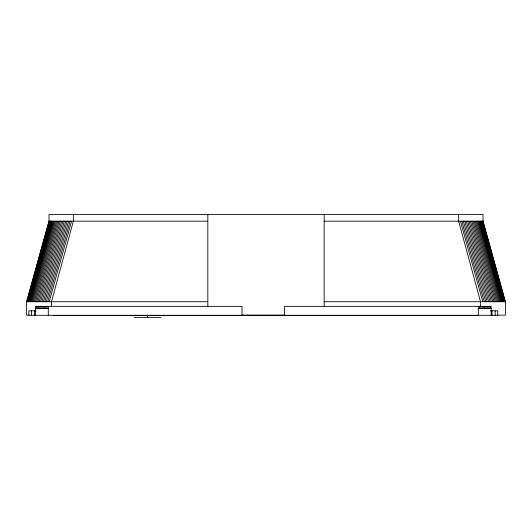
<?xml version="1.0" encoding="UTF-8"?>
<svg xmlns="http://www.w3.org/2000/svg" width="532" height="532" viewBox="0 0 532 532"><rect width="100%" height="100%" fill="white"/><g stroke="black" fill="none" stroke-linecap="round" stroke-linejoin="round"><path stroke-width="0.8" d="M31.441 315.296L31.441 310.821M34.533 315.296L34.533 310.821M35.464 315.296L35.458 306.346L242.013 306.346L242.02 315.296M478.301 315.296L478.301 306.346M479.571 308.587L479.578 306.346M480.842 308.587L480.842 306.346M482.098 308.587L482.098 306.346M483.335 308.587L483.342 306.346M484.552 308.587L484.559 306.346M485.749 308.587L485.756 306.346M486.906 308.587L486.913 306.346M488.03 308.587L488.037 306.346M489.114 308.587L489.121 306.346M490.152 308.587L490.152 306.346M491.136 315.296L491.136 306.346L284.58 306.346L284.58 315.296M29.007 315.15L26.6 315.15L26.6 301.724L48.977 221.179L48.977 214.463L483.023 214.463L483.023 221.179L505.4 301.724L505.4 315.15L497.573 315.15M26.78 301.724L49.157 221.179M27.032 301.724L49.403 221.179M27.365 301.724L49.742 221.179M27.797 301.724L50.174 221.179M28.322 301.724L50.7 221.179M28.934 301.724L51.311 221.179M29.632 301.724L52.01 221.179M30.417 301.724L52.794 221.179M31.282 301.724L53.659 221.179M32.226 301.724L54.596 221.179M33.237 301.724L55.614 221.179M34.321 301.724L56.698 221.179M35.464 301.724L57.842 221.179M36.675 301.724L59.045 221.179M37.932 301.724L60.302 221.179M39.235 301.724L61.612 221.179M40.585 301.724L62.962 221.179M41.975 301.724L64.345 221.179M43.391 301.724L65.762 221.179M44.834 301.724L67.205 221.179M46.291 301.724L68.668 221.179M47.767 301.724L70.138 221.179M49.21 301.724L71.581 221.179M48.977 221.179L207.826 221.179M324.174 221.179L483.023 221.179M26.6 301.724L207.826 301.724M324.174 301.724L505.4 301.724M35.464 308.587L48.299 308.587L48.299 315.296M478.301 308.587L491.129 308.587M36.203 310.821L28.834 310.821L28.834 315.296L497.766 315.296L497.759 310.821L490.391 310.821M241.455 315.15L285.112 315.15M53.892 315.443L478.108 315.443M134.071 317.538L160.917 317.538M482.843 221.179L505.22 301.724M482.597 221.179L504.968 301.724M482.258 221.179L504.635 301.724M481.826 221.179L504.203 301.724M481.3 221.179L503.678 301.724M480.689 221.179L503.066 301.724M479.99 221.179L502.368 301.724M479.206 221.179L501.583 301.724M478.341 221.179L500.718 301.724M477.404 221.179L499.774 301.724M476.386 221.179L498.763 301.724M475.302 221.179L497.679 301.724M474.158 221.179L496.536 301.724M472.955 221.179L495.325 301.724M471.698 221.179L494.068 301.724M470.388 221.179L492.765 301.724M469.038 221.179L491.415 301.724M467.655 221.179L490.025 301.724M466.238 221.179L488.609 301.724M464.795 221.179L487.166 301.724M463.332 221.179L485.709 301.724M461.862 221.179L484.233 301.724M460.419 221.179L482.79 301.724M48.292 306.346L48.299 308.587M47.022 306.346L47.022 308.587M45.752 306.346L45.759 308.587M44.495 306.346L44.502 308.587M43.258 306.346L43.258 308.587M42.035 306.346L42.041 308.587M40.844 306.346L40.851 308.587M39.681 306.346L39.687 308.587M38.563 306.346L38.563 308.587M37.479 306.346L37.486 308.587M36.442 306.346L36.449 308.587M495.152 310.821L495.159 315.296M492.06 310.821L492.06 315.296M480.516 306.465L480.516 301.724L458.651 221.179L458.651 214.463M324.174 214.463L324.174 306.465M207.826 214.463L207.826 306.465M147.497 315.296L147.497 317.538M73.35 214.463L73.35 221.179L51.484 301.724L51.484 306.465"/></g></svg>
